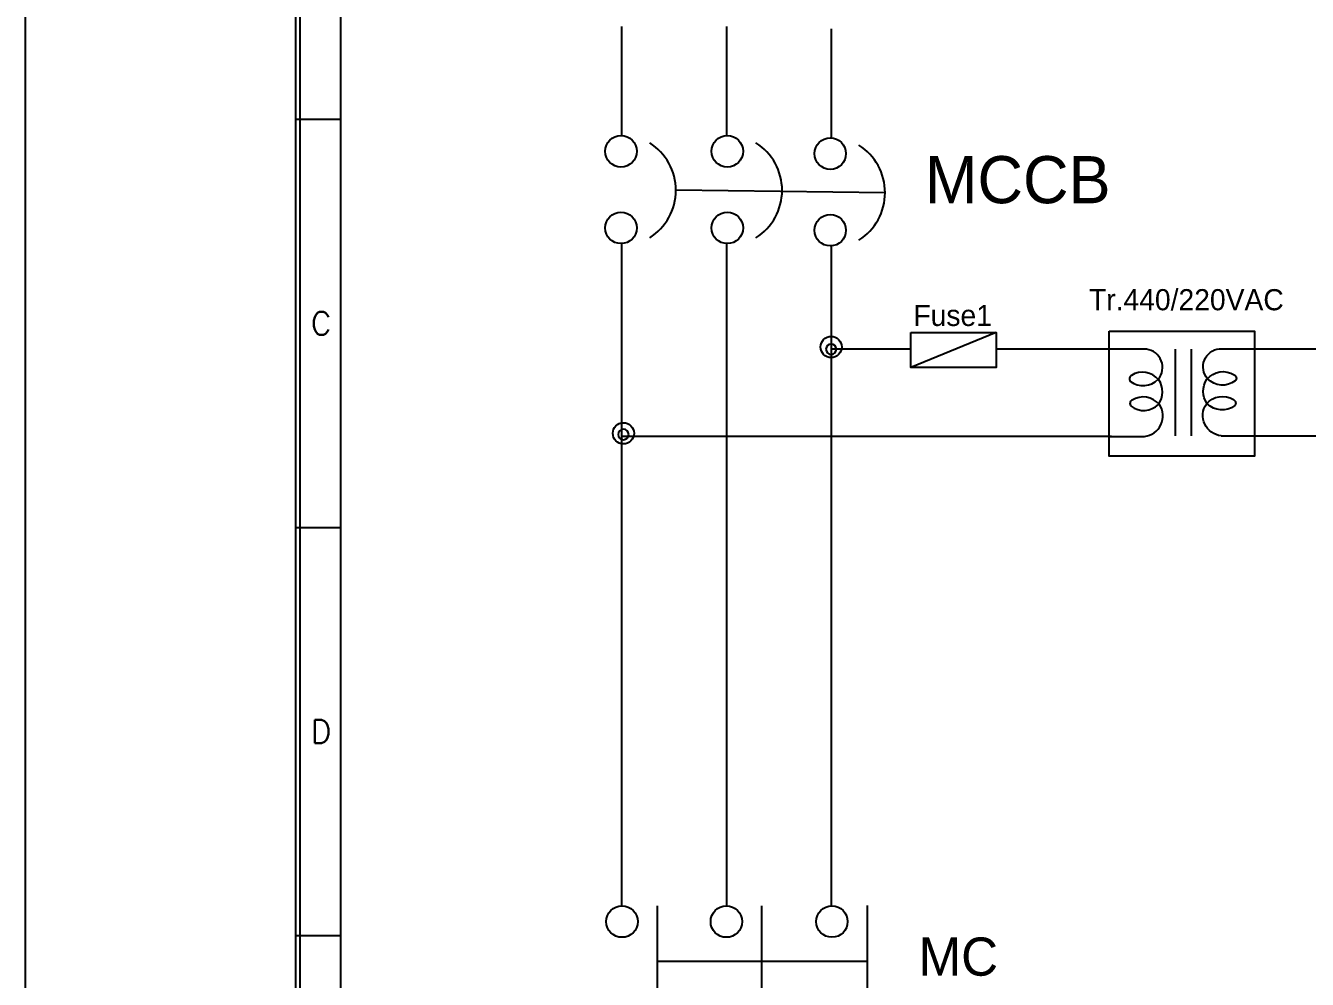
# Model space of a CAD drawing. Header units: millimetres. Extents: x 58 to 898, y 43 to 722.
# Drawn here: x 58 to 151.2, y 489.8 to 559.2 of the extents above; entities that cross this region are included whole.
import ezdxf
from ezdxf.enums import TextEntityAlignment as Align

# ---------------------------------------------------------------- set-up
doc = ezdxf.new("R2010")
doc.units = ezdxf.units.MM
for name, color, linetype in [('20', 2, 'Continuous'), ('30', 3, 'Continuous'), ('4', 133, 'Continuous'), ('70', 7, 'Continuous'), ('ASHADE', 7, 'Continuous')]:
    doc.layers.add(name, color=color, linetype=linetype)
doc.styles.add('ghs', font='NGULIM.TTF')
doc.styles.add('SIMPLEX', font='SIMPLEX')

msp = doc.modelspace()

# ---------------------------------------------------------------- linework, layer by layer
msp.add_line((103.918, 491.12), (119.138, 491.119))
msp.add_lwpolyline([(57.955, 623.708), (897.871, 623.708), (897.871, 42.67), (57.955, 42.67)], close=True)
at = {"layer": '20', "color": 7}
msp.add_line((80.895, 372.206), (80.895, 608.519), dxfattribs=at)
at = {"layer": '30', "color": 7}
for p, q in [((77.628, 552.386), (80.895, 552.386)), ((77.628, 522.686), (80.895, 522.686)), ((77.628, 492.986), (80.895, 492.986))]:
    msp.add_line(p, q, dxfattribs=at)
at = {"layer": '4', "color": 0}
for centre in [(116.575, 535.816), (101.458, 529.531)]:
    msp.add_circle(centre, 0.772, dxfattribs=at)
at = {"layer": '70', "color": 7}
for points in [[(453.828, 344.486), (77.628, 344.486), (77.628, 611.786), (453.828, 611.786)], [(453.531, 344.783), (77.925, 344.783), (77.925, 611.489), (453.531, 611.489)]]:
    msp.add_lwpolyline(points, close=True, dxfattribs=at)
at = {"layer": 'ASHADE', "ltscale": 2}
for p, q in [((101.319, 559.132), (101.319, 551.198)), ((108.951, 559.132), (108.951, 551.196)), ((116.575, 558.962), (116.575, 551.026)), ((120.499, 547.042), (105.271, 547.213)), ((101.319, 543.335), (101.319, 495.146)), ((108.951, 543.336), (108.951, 495.136)), ((116.575, 543.166), (116.575, 495.146)), ((128.585, 536.869), (122.361, 534.312)), ((122.361, 535.646), (116.575, 535.646)), ((136.985, 535.646), (128.585, 535.646)), ((139.518, 535.646), (136.795, 535.646)), ((141.618, 535.646), (141.618, 529.344)), ((142.785, 535.646), (142.785, 529.344)), ((144.819, 535.685), (147.376, 535.685)), ((147.376, 535.685), (224.734, 535.685)), ((136.985, 529.305), (101.319, 529.305)), ((136.795, 529.305), (139.373, 529.305)), ((144.964, 529.344), (147.376, 529.344)), ((146.17, 529.344), (154.661, 529.344)), ((103.918, 495.162), (103.918, 487.078)), ((111.514, 495.162), (111.514, 487.078)), ((119.194, 495.163), (119.194, 487.079))]:
    msp.add_line(p, q, dxfattribs=at)
at = {"layer": 'ASHADE'}
msp.add_lwpolyline([(122.361, 536.869), (128.585, 536.869), (128.585, 534.312), (122.361, 534.312)], close=True, dxfattribs=at)
at = {"layer": 'ASHADE', "ltscale": 2}
msp.add_lwpolyline([(136.795, 536.969), (147.376, 536.969), (147.376, 527.866), (136.795, 527.866)], close=True, dxfattribs=at)
for points in [[(139.373, 529.305, 0.564439), (140.459, 531.625, 0.377614), (138.482, 531.942, 0.521425), (138.397, 531.508, 0.376836), (140.393, 531.639, 0.315184), (140.412, 533.429, 0.377614), (138.436, 533.746, 0.521425), (138.351, 533.312, 0.382642), (140.374, 533.468, 0.602081), (139.518, 535.646)], [(144.964, 529.344, -0.564439), (143.878, 531.664, -0.377614), (145.855, 531.981, -0.521425), (145.94, 531.547, -0.376836), (143.944, 531.678, -0.315184), (143.925, 533.468, -0.377614), (145.901, 533.785, -0.521425), (145.986, 533.351, -0.382642), (143.963, 533.507, -0.602081), (144.819, 535.685)]]:
    msp.add_lwpolyline(points, format="xyb", dxfattribs=at)
for centre in [(101.281, 550.054), (109.016, 550.054), (116.509, 549.884), (101.281, 544.479), (109.016, 544.479), (116.509, 544.309), (101.355, 494.002), (108.951, 494.002), (116.631, 494.003)]:
    msp.add_circle(centre, 1.144, dxfattribs=at)
for centre, radius, start, end in [((101.196, 547.213), 4.075, 302.22193, 57.77807), ((108.931, 547.213), 4.075, 302.22193, 57.77807), ((116.423, 547.042), 4.075, 302.22193, 57.77807), ((116.575, 535.646), 0.381, 0, 180), ((116.575, 535.646), 0.381, 180, 0), ((101.458, 529.447), 0.381, 0, 180), ((101.458, 529.447), 0.381, 180, 0)]:
    msp.add_arc(centre, radius, start, end, dxfattribs=at)

# ---------------------------------------------------------------- texts
at = {"layer": '30', "color": 7, "style": 'SIMPLEX'}
for s, p in [('C', (79.459, 537.536)), ('D', (79.459, 507.836))]:
    msp.add_text(s, height=1.683, dxfattribs=at).set_placement(p, align=Align.MIDDLE)
at = {"layer": 'ASHADE', "ltscale": 2, "style": 'ghs'}
for s, height, p in [('MCCB', 3.4326, (123.397, 546.271)), ('Tr.440/220VAC', 1.53783, (135.337, 538.485)), ('Fuse1', 1.5378, (122.559, 537.341)), ('MC', 2.7804, (122.937, 490.067))]:
    msp.add_text(s, height=height, dxfattribs=at).set_placement(p)

doc.saveas('drawing.dxf')
